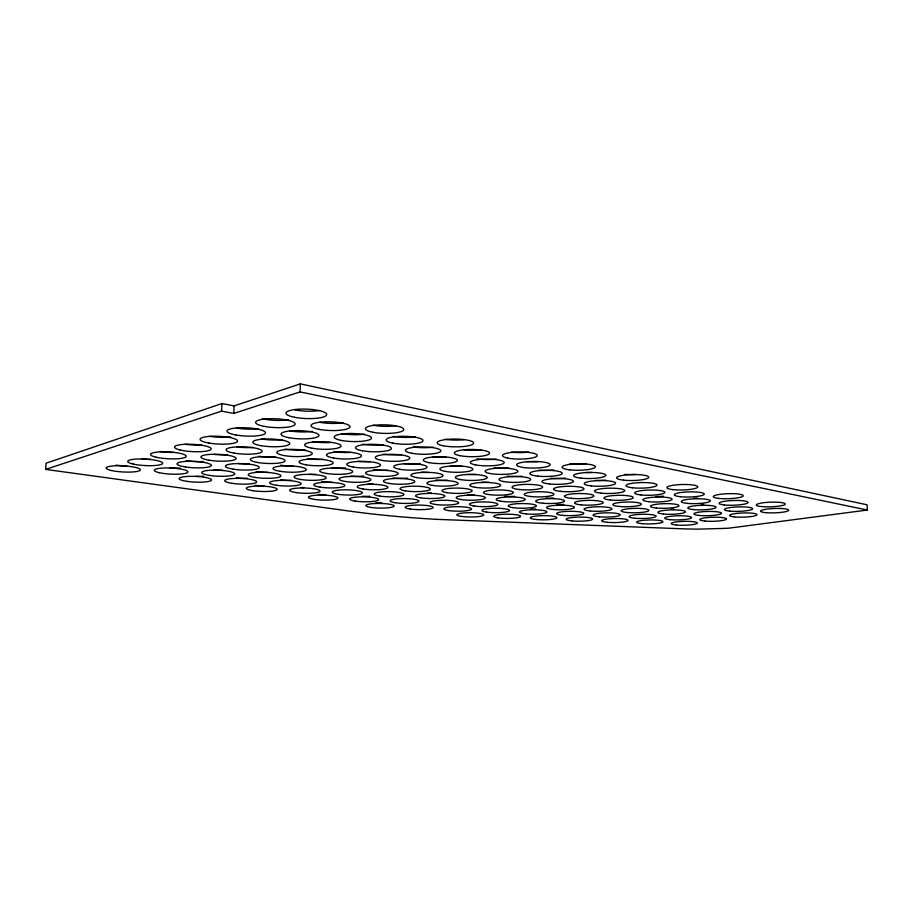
<?xml version="1.0" encoding="UTF-8"?>
<svg xmlns="http://www.w3.org/2000/svg" width="913" height="913" viewBox="0 0 913 913"><rect width="100%" height="100%" fill="white"/><g stroke="black" fill="none" stroke-linecap="round" stroke-linejoin="round"><path stroke-width="1.37" d="M45.65 469.408L221.597 411.135L233.796 413.418L300.069 391.917L300.309 383.882L867.076 504.798L867.35 510.047L729.784 528.056A27.333 4.006 -1.4 0 1 726.463 528.319L699.392 529.118A79.591 12.12 -1.4 0 1 682.216 528.787L436.094 519.326A292.765 56.138 -0.2 0 1 351.528 511.371L45.65 469.408L46.061 463.222L221.905 403.557L234.093 405.886L300.309 383.882M233.796 413.418L234.093 405.886M221.597 411.135L221.905 403.557M300.069 391.917L867.35 510.047M319.607 410.496A20.303 4.816 2.2 0 1 295.23 409.914M288.645 419.786A19.755 4.508 2.4 0 1 262.259 418.656M230.818 436.939A18.774 3.972 2.8 0 1 209.613 436.288M258.242 428.711A19.253 4.223 2.6 0 1 236.467 428.014M173.71 452.449A17.895 3.515 3 0 1 160.266 451.479M201.305 445.019A18.317 3.732 2.9 0 1 185.305 444.254M126.759 465.972A17.119 3.127 3.2 0 1 115.985 465.116M150.713 459.399A17.507 3.321 3.1 0 1 141.789 458.999M312.451 431.347A18.922 4.177 2.1 0 1 289.729 430.845M180.066 468.015A16.822 3.104 2.8 0 1 169.647 467.935M342.9 422.776A19.435 4.451 1.8 0 1 319.539 422.24M282.505 439.61A18.454 3.926 2.3 0 1 261.597 438.959M252.81 447.473A18.009 3.698 2.5 0 1 237.095 446.936M227.257 454.685A17.587 3.481 2.6 0 1 214.064 454.423M203.051 461.522A17.187 3.287 2.7 0 1 186.058 460.757M323.396 459.342A17.05 3.412 1.7 0 1 307.841 458.76M247.172 478.241A15.943 2.899 2.2 0 1 236.41 477.956M415.415 436.848A18.408 4.063 1 0 1 393.275 436.357M275.737 457.036A17.301 3.447 2.2 0 1 258.664 456.249M249.158 463.827A16.913 3.264 2.3 0 1 237.757 463.496M330.517 442.474A18.169 3.88 1.8 0 1 312.645 441.595M351.094 452.38A17.473 3.606 1.5 0 1 333.918 451.57M305.01 449.721A17.724 3.652 2 0 1 284.913 449.116M293.05 466.075A16.662 3.23 1.9 0 1 280.679 465.208M222.521 470.263A16.548 3.081 2.5 0 1 214.064 469.887M203.667 476.198A16.194 2.922 2.6 0 1 195.679 476.244M383.072 444.791A17.918 3.823 1.3 0 1 362.769 444.175M396.116 425.709A19.162 4.382 1.2 0 1 373.063 425.196M268.194 472.341A16.297 3.059 2.1 0 1 256.062 471.519M364.413 434.12A18.648 4.12 1.5 0 1 341.987 433.629M481.402 449.641A17.53 3.709 0.3 0 1 464.112 449.755M401.629 454.548A17.256 3.561 1 0 1 383.289 454.172M388.116 470.218A16.24 3.15 1.1 0 1 373.349 469.681M420.106 463.496A16.639 3.321 0.9 0 1 403.74 463.587M303.835 487.61A15.19 2.693 1.6 0 1 301.244 487.462M291.201 480.204A15.726 2.865 1.8 0 1 280.576 479.918M263.925 485.842A15.395 2.728 2 0 1 254.898 485.26M446.001 457.116A17.062 3.504 0.6 0 1 433.116 456.854M315.818 474.338A16.069 3.024 1.7 0 1 309.005 474.315M345.479 467.901A16.445 3.184 1.5 0 1 331.91 467.981M363.739 476.095A15.875 2.99 1.3 0 1 350.603 476.175M331.967 482.178A15.521 2.842 1.5 0 1 321.638 481.573M464.146 439.678A18.203 3.994 0.5 0 1 444.848 439.256M433.31 447.165A17.712 3.766 0.8 0 1 413.224 446.914M370.244 461.613A16.833 3.367 1.3 0 1 357.519 461.35M373.337 484.073A15.338 2.807 1.1 0 1 368.11 483.856M407.278 478.092A15.692 2.944 0.9 0 1 392.967 478.047M325.736 494.652A14.699 2.545 1.4 0 1 318.238 494.355M528.661 452.083A17.37 3.641 -0.2 0 1 511.485 452.186M496.216 459.068A16.902 3.447 0.1 0 1 477.043 458.84M428.471 472.432A16.069 3.104 0.7 0 1 421.646 472.192M508.803 467.981A16.331 3.218 0 0 1 493.887 467.947M369.856 496.261A14.54 2.511 1.1 0 1 362.484 496.295M537.711 461.693A16.776 3.39 -0.3 0 1 526.413 461.567M476.209 474.361A15.92 3.059 0.3 0 1 468.072 474.406M447.69 480.238A15.544 2.91 0.5 0 1 435.935 480.01M461.613 466.029A16.468 3.275 0.4 0 1 450.486 465.904M381.874 502.835A14.094 2.374 1 0 1 375.859 502.641M431.529 493.031A14.711 2.602 0.6 0 1 427.729 492.963M474.064 494.709A14.585 2.568 0.3 0 1 467.821 494.686M586.443 463.576A16.662 3.321 -0.7 0 1 569.974 463.678M553.883 469.978A16.206 3.161 -0.4 0 1 539.092 470.184M488.581 482.224A15.407 2.865 0.2 0 1 481.984 482.201M565.273 478.058A15.681 2.956 -0.5 0 1 550.95 478.252M591.772 472.466A16.114 3.104 -0.8 0 1 586.237 472.489M521.745 476.187A15.795 3.013 -0.1 0 1 507.32 476.152M553.62 498.042A14.38 2.488 -0.4 0 1 546.248 498.076M514.738 496.352A14.482 2.534 -0.1 0 1 504.946 496.261M635.562 474.452A16.035 3.047 -1.1 0 1 624.857 474.338M605.73 480.147A15.601 2.899 -0.8 0 1 595.185 480.375M663.42 496.193A14.608 2.511 -1.2 0 1 656.048 496.558M535.646 508.998A13.661 2.248 -0.2 0 1 530.944 509.02M563.766 504.421A13.969 2.351 -0.4 0 1 556.61 504.455M673.703 509.055A13.798 2.225 -1.2 0 1 671.317 509.134M703.672 504.524A14.152 2.317 -1.5 0 1 701.23 504.604M697.669 498.133A14.562 2.465 -1.5 0 1 693.914 498.236M111.683 470.572A17.142 3.059 3.1 0 0 139.951 470.469A17.142 3.059 3.1 0 0 118.097 465.733A17.142 3.059 3.1 0 0 111.683 470.572M133.195 464.055A17.518 3.241 3.1 0 0 162.24 463.941A17.518 3.241 3.1 0 0 140.225 458.954A17.518 3.241 3.1 0 0 133.195 464.055M155.883 457.173A17.918 3.435 3 0 0 185.727 457.059A17.918 3.435 3 0 0 163.587 451.798A17.918 3.435 3 0 0 155.883 457.173M179.827 449.915A18.34 3.641 2.9 0 0 210.538 449.801A18.34 3.641 2.9 0 0 188.283 444.232A18.34 3.641 2.9 0 0 179.827 449.915M208.94 443.045A18.785 3.88 2.7 0 0 237.551 441.15A18.785 3.88 2.7 0 0 209.876 436.368A18.785 3.88 2.7 0 0 208.94 443.045M235.805 434.965A19.264 4.131 2.6 0 0 265.466 432.956A19.264 4.131 2.6 0 0 237.46 427.877A19.264 4.131 2.6 0 0 235.805 434.965M264.302 426.382A19.778 4.405 2.4 0 0 295.104 424.26A19.778 4.405 2.4 0 0 266.767 418.862A19.778 4.405 2.4 0 0 264.302 426.382M294.579 417.275A20.326 4.702 2.1 0 0 326.603 415.004A20.326 4.702 2.1 0 0 297.958 409.264A20.326 4.702 2.1 0 0 294.579 417.275M372.561 432.203A19.184 4.28 1.2 0 0 403.546 430.16A19.184 4.28 1.2 0 0 377.697 424.979A19.184 4.28 1.2 0 0 372.561 432.203M318.957 429.327A19.458 4.348 1.8 0 0 349.862 427.238A19.458 4.348 1.8 0 0 322.78 421.954A19.458 4.348 1.8 0 0 318.957 429.327M289.136 437.738A18.945 4.074 2 0 0 318.899 435.763A18.945 4.074 2 0 0 292.092 430.788A18.945 4.074 2 0 0 289.136 437.738M341.462 440.454A18.671 4.029 1.5 0 0 371.317 438.525A18.671 4.029 1.5 0 0 345.662 433.641A18.671 4.029 1.5 0 0 341.462 440.454M312.12 448.237A18.192 3.789 1.7 0 0 340.914 446.411A18.192 3.789 1.7 0 0 315.476 441.812A18.192 3.789 1.7 0 0 312.12 448.237M284.377 455.587A17.735 3.572 1.9 0 0 312.178 453.864A17.735 3.572 1.9 0 0 286.99 449.516A17.735 3.572 1.9 0 0 284.377 455.587M261.004 445.67A18.465 3.835 2.2 0 0 289.706 443.809A18.465 3.835 2.2 0 0 263.172 439.119A18.465 3.835 2.2 0 0 261.004 445.67M234.436 453.156A18.02 3.606 2.4 0 0 262.145 451.399A18.02 3.606 2.4 0 0 235.908 446.959A18.02 3.606 2.4 0 0 234.436 453.156M209.282 460.243A17.598 3.401 2.5 0 0 236.079 458.588A17.598 3.401 2.5 0 0 210.127 454.389A17.598 3.401 2.5 0 0 209.282 460.243M258.117 462.56A17.324 3.367 2.1 0 0 284.993 460.928A17.324 3.367 2.1 0 0 260.045 456.797A17.324 3.367 2.1 0 0 258.117 462.56M233.214 469.156A16.925 3.184 2.3 0 0 259.224 467.604A16.925 3.184 2.3 0 0 234.538 463.69A16.925 3.184 2.3 0 0 233.214 469.156M185.453 466.965A17.21 3.218 2.7 0 0 211.382 465.39A17.21 3.218 2.7 0 0 185.738 461.407A17.21 3.218 2.7 0 0 185.453 466.965M159.353 472.706A16.833 3.036 2.8 0 0 187.416 472.603A16.833 3.036 2.8 0 0 166.634 467.947A16.833 3.036 2.8 0 0 159.353 472.706M187.108 481.379A16.206 2.853 2.5 0 0 211.531 479.987A16.206 2.853 2.5 0 0 187.382 476.449A16.206 2.853 2.5 0 0 187.108 481.379M209.579 475.422A16.56 3.013 2.4 0 0 234.767 473.95A16.56 3.013 2.4 0 0 210.344 470.241A16.56 3.013 2.4 0 0 209.579 475.422M232.142 483.342A15.955 2.83 2.1 0 0 256.644 481.961A15.955 2.83 2.1 0 0 233.329 478.48A15.955 2.83 2.1 0 0 232.142 483.342M255.56 477.476A16.308 2.979 2 0 0 280.827 476.027A16.308 2.979 2 0 0 257.295 472.375A16.308 2.979 2 0 0 255.56 477.476M280.188 471.313A16.674 3.15 1.9 0 0 306.277 469.796A16.674 3.15 1.9 0 0 282.516 465.95A16.674 3.15 1.9 0 0 280.188 471.313M306.117 464.82A17.073 3.332 1.7 0 0 333.074 463.222A17.073 3.332 1.7 0 0 309.096 459.171A17.073 3.332 1.7 0 0 306.117 464.82M333.45 457.984A17.495 3.526 1.5 0 0 361.331 456.295A17.495 3.526 1.5 0 0 337.159 452.015A17.495 3.526 1.5 0 0 333.45 457.984M362.313 450.76A17.94 3.732 1.2 0 0 391.186 448.979A17.94 3.732 1.2 0 0 366.821 444.448A17.94 3.732 1.2 0 0 362.313 450.76M392.83 443.125A18.42 3.96 1 0 0 422.753 441.23A18.42 3.96 1 0 0 398.228 436.448A18.42 3.96 1 0 0 392.83 443.125M443.239 445.749A18.214 3.903 0.5 0 0 473.242 443.889A18.214 3.903 0.5 0 0 449.801 439.187A18.214 3.903 0.5 0 0 443.239 445.749M411.603 453.236A17.724 3.675 0.8 0 0 440.545 451.49A17.724 3.675 0.8 0 0 417.218 447.05A17.724 3.675 0.8 0 0 411.603 453.236M381.668 460.335A17.267 3.481 1 0 0 409.617 458.668A17.267 3.481 1 0 0 386.427 454.469A17.267 3.481 1 0 0 381.668 460.335M353.297 467.057A16.845 3.287 1.3 0 0 380.333 465.482A16.845 3.287 1.3 0 0 357.291 461.499A16.845 3.287 1.3 0 0 353.297 467.057M326.386 473.436A16.457 3.116 1.5 0 0 352.544 471.941A16.457 3.116 1.5 0 0 329.684 468.152A16.457 3.116 1.5 0 0 326.386 473.436M300.811 479.496A16.08 2.956 1.6 0 0 326.146 478.07A16.08 2.956 1.6 0 0 303.47 474.475A16.08 2.956 1.6 0 0 300.811 479.496M276.468 485.26A15.738 2.796 1.8 0 0 301.039 483.901A15.738 2.796 1.8 0 0 278.556 480.489A15.738 2.796 1.8 0 0 276.468 485.26M253.289 490.749A15.407 2.659 1.9 0 0 277.13 489.459A15.407 2.659 1.9 0 0 254.853 486.195A15.407 2.659 1.9 0 0 253.289 490.749M296.074 492.564A15.201 2.636 1.6 0 0 319.972 491.285A15.201 2.636 1.6 0 0 298.471 488.078A15.201 2.636 1.6 0 0 296.074 492.564M338.209 494.332A15.03 2.602 1.2 0 0 362.176 493.088A15.03 2.602 1.2 0 0 341.416 489.927A15.03 2.602 1.2 0 0 338.209 494.332M314.494 499.411A14.711 2.477 1.4 0 0 337.764 498.224A14.711 2.477 1.4 0 0 317.153 495.2A14.711 2.477 1.4 0 0 314.494 499.411M320.109 487.154A15.532 2.773 1.4 0 0 344.737 485.819A15.532 2.773 1.4 0 0 323.054 482.452A15.532 2.773 1.4 0 0 320.109 487.154M363.066 489.014A15.361 2.739 1.1 0 0 387.763 487.702A15.361 2.739 1.1 0 0 366.855 484.392A15.361 2.739 1.1 0 0 363.066 489.014M345.331 481.482A15.886 2.922 1.3 0 0 370.724 480.078A15.886 2.922 1.3 0 0 348.892 476.54A15.886 2.922 1.3 0 0 345.331 481.482M371.819 475.525A16.263 3.07 1.1 0 0 398.045 474.052A16.263 3.07 1.1 0 0 376.053 470.332A16.263 3.07 1.1 0 0 371.819 475.525M389.143 483.434A15.704 2.876 0.9 0 0 414.605 482.053A15.704 2.876 0.9 0 0 393.571 478.583A15.704 2.876 0.9 0 0 389.143 483.434M416.522 477.567A16.08 3.036 0.7 0 0 442.805 476.118A16.08 3.036 0.7 0 0 421.669 472.466A16.08 3.036 0.7 0 0 416.522 477.567M399.7 469.248A16.651 3.241 0.8 0 0 426.793 467.696A16.651 3.241 0.8 0 0 404.664 463.781A16.651 3.241 0.8 0 0 399.7 469.248M429.053 462.64A17.085 3.424 0.6 0 0 457.071 461.008A17.085 3.424 0.6 0 0 434.839 456.888A17.085 3.424 0.6 0 0 429.053 462.64M445.316 471.405A16.491 3.196 0.4 0 0 472.466 469.887A16.491 3.196 0.4 0 0 451.239 466.029A16.491 3.196 0.4 0 0 445.316 471.405M475.627 464.911A16.925 3.367 0.1 0 0 503.714 463.313A16.925 3.367 0.1 0 0 482.406 459.25A16.925 3.367 0.1 0 0 475.627 464.911M460.026 455.678A17.541 3.618 0.3 0 0 489.037 453.955A17.541 3.618 0.3 0 0 466.703 449.595A17.541 3.618 0.3 0 0 460.026 455.678M507.594 458.075A17.393 3.561 -0.2 0 0 536.661 456.374A17.393 3.561 -0.2 0 0 515.297 452.095A17.393 3.561 -0.2 0 0 507.594 458.075M355.237 501.089A14.551 2.454 1.1 0 0 378.564 499.913A14.551 2.454 1.1 0 0 358.649 496.946A14.551 2.454 1.1 0 0 355.237 501.089M371.26 507.457A14.106 2.317 0.9 0 0 393.994 506.338A14.106 2.317 0.9 0 0 374.866 503.542A14.106 2.317 0.9 0 0 371.26 507.457M395.386 502.743A14.403 2.419 0.8 0 0 418.759 501.579A14.403 2.419 0.8 0 0 399.529 498.658A14.403 2.419 0.8 0 0 395.386 502.743M379.717 496.09A14.859 2.579 0.9 0 0 403.74 494.857A14.859 2.579 0.9 0 0 383.711 491.742A14.859 2.579 0.9 0 0 379.717 496.09M405.372 490.852A15.201 2.705 0.7 0 0 430.114 489.562A15.201 2.705 0.7 0 0 409.971 486.298A15.201 2.705 0.7 0 0 405.372 490.852M420.608 497.813A14.722 2.545 0.6 0 0 444.677 496.604A14.722 2.545 0.6 0 0 425.355 493.545A14.722 2.545 0.6 0 0 420.608 497.813M447.028 492.655A15.065 2.671 0.4 0 0 471.827 491.388A15.065 2.671 0.4 0 0 452.426 488.181A15.065 2.671 0.4 0 0 447.028 492.655M432.271 485.362A15.555 2.842 0.5 0 0 457.79 484.004A15.555 2.842 0.5 0 0 437.544 480.58A15.555 2.842 0.5 0 0 432.271 485.362M460.506 479.587A15.932 2.99 0.3 0 0 486.846 478.161A15.932 2.99 0.3 0 0 466.52 474.566A15.932 2.99 0.3 0 0 460.506 479.587M474.726 487.257A15.418 2.796 0.2 0 0 500.29 485.921A15.418 2.796 0.2 0 0 480.82 482.555A15.418 2.796 0.2 0 0 474.726 487.257M503.782 481.573A15.806 2.933 -0.1 0 0 530.168 480.181A15.806 2.933 -0.1 0 0 510.652 476.643A15.806 2.933 -0.1 0 0 503.782 481.573M490.178 473.527A16.343 3.138 0 0 0 517.386 472.032A16.343 3.138 0 0 0 497.014 468.243A16.343 3.138 0 0 0 490.178 473.527M524.872 467.661A16.788 3.31 -0.3 0 0 550.151 464.717A16.788 3.31 -0.3 0 0 525.078 461.932A16.788 3.31 -0.3 0 0 524.872 467.661M537.631 476.095A16.229 3.093 -0.4 0 0 562.191 473.345A16.229 3.093 -0.4 0 0 538.099 470.743A16.229 3.093 -0.4 0 0 537.631 476.095M569.769 469.841A16.674 3.253 -0.7 0 0 595.367 466.954A16.674 3.253 -0.7 0 0 570.99 464.215A16.674 3.253 -0.7 0 0 569.769 469.841M580.93 478.138A16.126 3.036 -0.7 0 0 605.787 475.433A16.126 3.036 -0.7 0 0 582.334 472.877A16.126 3.036 -0.7 0 0 580.93 478.138M623.533 480.147A16.046 2.967 -1.1 0 0 648.675 477.488A16.046 2.967 -1.1 0 0 625.85 474.977A16.046 2.967 -1.1 0 0 623.533 480.147M591.373 485.899A15.612 2.83 -0.8 0 0 615.533 483.365A15.612 2.83 -0.8 0 0 592.936 480.968A15.612 2.83 -0.8 0 0 591.373 485.899M549.558 483.981A15.704 2.887 -0.5 0 0 573.444 481.402A15.704 2.887 -0.5 0 0 550.242 478.971A15.704 2.887 -0.5 0 0 549.558 483.981M519.68 489.539A15.304 2.75 -0.2 0 0 542.664 487.086A15.304 2.75 -0.2 0 0 519.725 484.78A15.304 2.75 -0.2 0 0 519.68 489.539M560.742 491.377A15.213 2.705 -0.5 0 0 583.978 488.957A15.213 2.705 -0.5 0 0 561.621 486.675A15.213 2.705 -0.5 0 0 560.742 491.377M531.514 496.592A14.836 2.579 -0.3 0 0 553.906 494.287A14.836 2.579 -0.3 0 0 531.777 492.118A14.836 2.579 -0.3 0 0 531.514 496.592M488.056 494.435A14.939 2.625 0 0 0 512.901 493.191A14.939 2.625 0 0 0 494.218 490.03A14.939 2.625 0 0 0 488.056 494.435M460.894 499.514A14.597 2.511 0.3 0 0 485.008 498.327A14.597 2.511 0.3 0 0 466.383 495.303A14.597 2.511 0.3 0 0 460.894 499.514M500.598 501.191A14.494 2.465 0 0 0 524.758 500.016A14.494 2.465 0 0 0 506.795 497.049A14.494 2.465 0 0 0 500.598 501.191M473.95 505.973A14.163 2.362 0.2 0 0 497.425 504.855A14.163 2.362 0.2 0 0 479.508 502.013A14.163 2.362 0.2 0 0 473.95 505.973M434.953 504.375A14.277 2.397 0.5 0 0 458.383 503.223A14.277 2.397 0.5 0 0 439.815 500.347A14.277 2.397 0.5 0 0 434.953 504.375M410.142 509.009A13.98 2.283 0.6 0 0 432.91 507.913A13.98 2.283 0.6 0 0 414.422 505.163A13.98 2.283 0.6 0 0 410.142 509.009M448.466 510.55A13.855 2.26 0.4 0 0 471.291 509.477A13.855 2.26 0.4 0 0 453.419 506.749A13.855 2.26 0.4 0 0 448.466 510.55M632.538 487.782A15.544 2.785 -1.1 0 0 656.961 485.294A15.544 2.785 -1.1 0 0 634.957 482.943A15.544 2.785 -1.1 0 0 632.538 487.782M673.075 489.642A15.487 2.728 -1.4 0 0 697.737 487.188A15.487 2.728 -1.4 0 0 676.305 484.871A15.487 2.728 -1.4 0 0 673.075 489.642M640.994 494.949A15.065 2.613 -1.2 0 0 664.732 492.609A15.065 2.613 -1.2 0 0 643.482 490.395A15.065 2.613 -1.2 0 0 640.994 494.949M601.165 493.168A15.133 2.659 -0.9 0 0 624.663 490.795A15.133 2.659 -0.9 0 0 602.865 488.558A15.133 2.659 -0.9 0 0 601.165 493.168M571.241 498.315A14.745 2.545 -0.6 0 0 593.872 496.044A14.745 2.545 -0.6 0 0 572.291 493.91A14.745 2.545 -0.6 0 0 571.241 498.315M610.375 500.004A14.676 2.499 -0.9 0 0 633.234 497.779A14.676 2.499 -0.9 0 0 612.189 495.668A14.676 2.499 -0.9 0 0 610.375 500.004M581.113 504.843A14.323 2.385 -0.6 0 0 603.162 502.709A14.323 2.385 -0.6 0 0 582.311 500.701A14.323 2.385 -0.6 0 0 581.113 504.843M542.653 503.223A14.391 2.431 -0.4 0 0 564.474 501.054A14.391 2.431 -0.4 0 0 543.109 499.012A14.391 2.431 -0.4 0 0 542.653 503.223M512.398 507.56A14.072 2.328 -0.1 0 0 535.908 506.453A14.072 2.328 -0.1 0 0 518.618 503.645A14.072 2.328 -0.1 0 0 512.398 507.56M553.141 509.477A13.98 2.294 -0.4 0 0 574.425 507.434A13.98 2.294 -0.4 0 0 553.769 505.505A13.98 2.294 -0.4 0 0 553.141 509.477M526.356 513.905A13.672 2.191 -0.2 0 0 546.91 511.942A13.672 2.191 -0.2 0 0 526.47 510.093A13.672 2.191 -0.2 0 0 526.356 513.905M486.264 512.067A13.752 2.225 0.1 0 0 509.123 511.006A13.752 2.225 0.1 0 0 491.867 508.324A13.752 2.225 0.1 0 0 486.264 512.067M461.225 516.381A13.467 2.134 0.3 0 0 483.468 515.366A13.467 2.134 0.3 0 0 466.258 512.798A13.467 2.134 0.3 0 0 461.225 516.381M497.893 517.819A13.375 2.1 0 0 0 520.17 516.815A13.375 2.1 0 0 0 503.531 514.281A13.375 2.1 0 0 0 497.893 517.819M536.787 519.554A13.296 2.077 -0.3 0 0 556.873 517.705A13.296 2.077 -0.3 0 0 537.072 515.959A13.296 2.077 -0.3 0 0 536.787 519.554M563.036 515.366A13.592 2.157 -0.5 0 0 583.806 513.437A13.592 2.157 -0.5 0 0 563.823 511.622A13.592 2.157 -0.5 0 0 563.036 515.366M572.394 520.946A13.227 2.043 -0.5 0 0 592.674 519.12A13.227 2.043 -0.5 0 0 573.318 517.397A13.227 2.043 -0.5 0 0 572.394 520.946M599.225 516.815A13.524 2.123 -0.7 0 0 620.189 514.921A13.524 2.123 -0.7 0 0 600.663 513.117A13.524 2.123 -0.7 0 0 599.225 516.815M590.426 511.006A13.912 2.248 -0.7 0 0 611.927 508.986A13.912 2.248 -0.7 0 0 591.75 507.092A13.912 2.248 -0.7 0 0 590.426 511.006M619.037 506.441A14.254 2.351 -0.9 0 0 641.303 504.341A14.254 2.351 -0.9 0 0 620.943 502.355A14.254 2.351 -0.9 0 0 619.037 506.441M627.197 512.513A13.855 2.214 -0.9 0 0 648.903 510.527A13.855 2.214 -0.9 0 0 629.205 508.655A13.855 2.214 -0.9 0 0 627.197 512.513M607.533 522.316A13.17 2.009 -0.8 0 0 628.007 520.513A13.17 2.009 -0.8 0 0 609.074 518.824A13.17 2.009 -0.8 0 0 607.533 522.316M634.912 518.253A13.478 2.088 -1 0 0 656.082 516.37A13.478 2.088 -1 0 0 636.989 514.601A13.478 2.088 -1 0 0 634.912 518.253M642.216 523.674A13.113 1.974 -1 0 0 662.872 521.894A13.113 1.974 -1 0 0 644.35 520.227A13.113 1.974 -1 0 0 642.216 523.674M656.413 508.027A14.197 2.305 -1.2 0 0 678.895 505.95A14.197 2.305 -1.2 0 0 659.026 503.987A14.197 2.305 -1.2 0 0 656.413 508.027M648.926 501.682A14.619 2.454 -1.2 0 0 672.025 499.479A14.619 2.454 -1.2 0 0 651.494 497.402A14.619 2.454 -1.2 0 0 648.926 501.682M680.219 496.695A15.019 2.556 -1.4 0 0 704.185 494.39A15.019 2.556 -1.4 0 0 683.472 492.221A15.019 2.556 -1.4 0 0 680.219 496.695M686.93 503.325A14.574 2.408 -1.4 0 0 710.246 501.157A14.574 2.408 -1.4 0 0 690.205 499.114A14.574 2.408 -1.4 0 0 686.93 503.325M718.862 498.418A14.985 2.511 -1.7 0 0 743.045 496.147A14.985 2.511 -1.7 0 0 722.868 494.001A14.985 2.511 -1.7 0 0 718.862 498.418M724.386 504.946A14.54 2.362 -1.7 0 0 747.907 502.812A14.54 2.362 -1.7 0 0 728.357 500.803A14.54 2.362 -1.7 0 0 724.386 504.946M693.264 509.58A14.163 2.271 -1.4 0 0 715.952 507.537A14.163 2.271 -1.4 0 0 696.551 505.608A14.163 2.271 -1.4 0 0 693.264 509.58M663.466 514.008A13.809 2.18 -1.2 0 0 685.366 512.045A13.809 2.18 -1.2 0 0 666.125 510.207A13.809 2.18 -1.2 0 0 663.466 514.008M670.131 519.657A13.433 2.054 -1.2 0 0 691.483 517.808A13.433 2.054 -1.2 0 0 672.824 516.062A13.433 2.054 -1.2 0 0 670.131 519.657M676.442 525.009A13.079 1.94 -1.2 0 0 697.27 523.263A13.079 1.94 -1.2 0 0 679.158 521.608A13.079 1.94 -1.2 0 0 676.442 525.009M704.87 521.049A13.398 2.02 -1.4 0 0 726.417 519.223A13.398 2.02 -1.4 0 0 708.168 517.511A13.398 2.02 -1.4 0 0 704.87 521.049M699.232 515.468A13.775 2.134 -1.4 0 0 721.327 513.54A13.775 2.134 -1.4 0 0 702.531 511.725A13.775 2.134 -1.4 0 0 699.232 515.468M729.59 511.109A14.129 2.225 -1.7 0 0 752.472 509.1A14.129 2.225 -1.7 0 0 733.538 507.194A14.129 2.225 -1.7 0 0 729.59 511.109M734.509 516.918A13.741 2.1 -1.7 0 0 756.797 515.023A13.741 2.1 -1.7 0 0 738.423 513.232A13.741 2.1 -1.7 0 0 734.509 516.918M765.425 512.615A14.117 2.18 -1.9 0 0 788.49 510.629A14.117 2.18 -1.9 0 0 770.001 508.758A14.117 2.18 -1.9 0 0 765.425 512.615M761.294 506.544A14.517 2.317 -1.9 0 0 785.02 504.444A14.517 2.317 -1.9 0 0 765.961 502.458A14.517 2.317 -1.9 0 0 761.294 506.544"/></g></svg>
